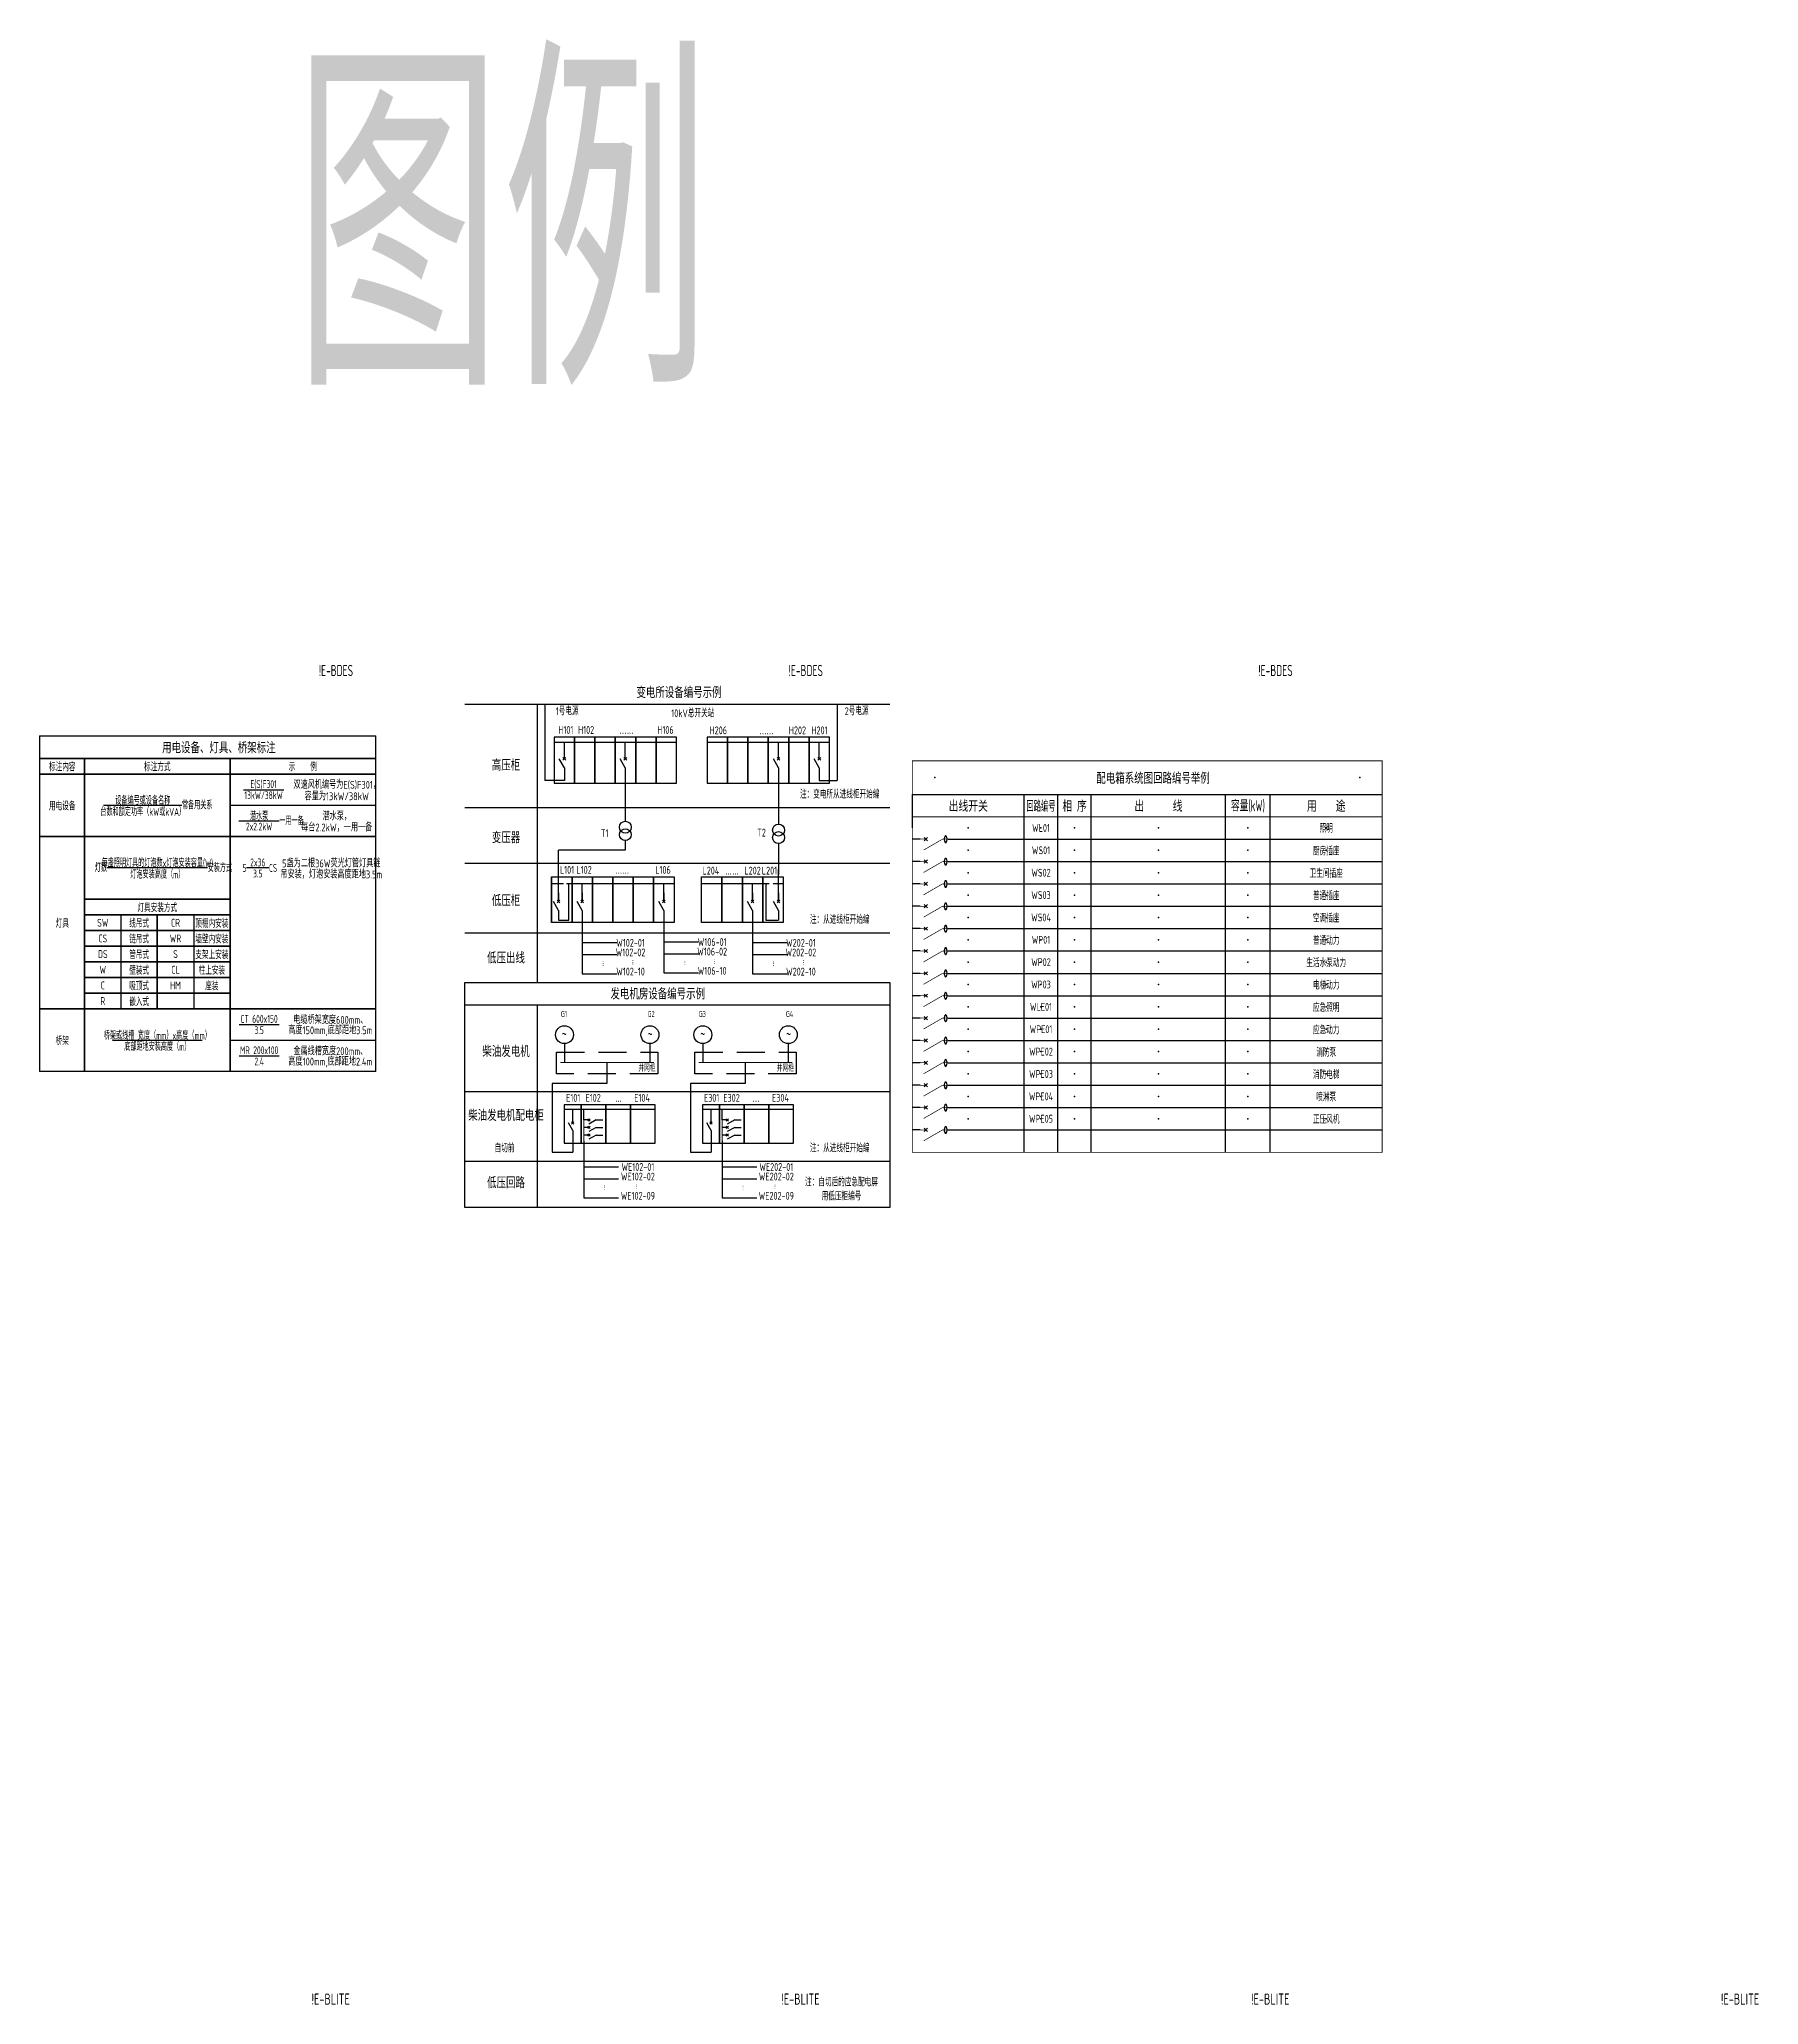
# Model space of a CAD drawing. Extents: x -337 to 273738, y -225 to 2088994.
# Drawn here: x 67187 to 144043, y 520408 to 608277 of the extents above; entities that cross this region are included whole.
import ezdxf
from ezdxf.enums import TextEntityAlignment as Align

# ---------------------------------------------------------------- set-up
doc = ezdxf.new("R2010")
doc.units = 0
doc.header["$LTSCALE"] = 1000
doc.linetypes.add('HIDDEN', pattern=[0.375, 0.25, -0.125])
doc.layers.get('0').update_dxf_attribs({"linetype": 'CONTINUOUS'})
for name, color, linetype in [('0E-SY-L', 7, 'CONTINUOUS'), ('E-POWR-DEVC', 3, 'CONTINUOUS'), ('E-POWR-EQPM', 3, 'CONTINUOUS'), ('E-UNIV-AB', 10, 'CONTINUOUS'), ('E-UNIV-DIAG', 2, 'CONTINUOUS'), ('E-UNIV-NOTE', 6, 'CONTINUOUS'), ('E-UNIV-WIRE', 4, 'CONTINUOUS')]:
    doc.layers.add(name, color=color, linetype=linetype)
doc.styles.get("Standard").update_dxf_attribs({"font": 'GBENOR', "bigfont": 'GBCBIG'})
doc.styles.add('TH-STYLE3', font='tssdeng.shx', dxfattribs={"width": 0.65, "bigfont": 'tssdchn.shx'})

# ---------------------------------------------------------------- blocks, each defined once
blk = doc.blocks.new('设备灯具桥架')
at = {"layer": 'E-UNIV-DIAG'}
for p, q in [((8500, -1700), (8500, -1000)), ((8500, -3100), (15000, -3100)), ((3625, -8000), (3625, -8700)), ((3625, -8700), (3625, -9400)), ((6875, -8000), (6875, -8700)), ((6875, -8700), (6875, -9400)), ((3625, -9400), (3625, -10100)), ((6875, -9400), (6875, -10100)), ((3625, -10100), (3625, -10800)), ((6875, -10100), (6875, -10800)), ((3625, -10800), (3625, -11500)), ((6875, -10800), (6875, -11500)), ((3625, -11500), (3625, -12200)), ((6875, -11500), (6875, -12200)), ((8500, -13600), (15000, -13600))]:
    blk.add_line(p, q, dxfattribs=at)
at = {"layer": 'E-UNIV-DIAG', "const_width": 50}
blk.add_lwpolyline([(15000, -15000), (0, -15000), (0, 0), (15000, 0)], close=True, dxfattribs=at)
at = {"layer": 'E-UNIV-DIAG'}
for points in [[(15000, -1000), (0, -1000), (0, 0), (15000, 0)], [(2000, -1700), (0, -1700), (0, -1000), (2000, -1000)], [(2000, -4500), (0, -4500), (0, -1700), (2000, -1700)], [(8500, -1700), (2000, -1700), (2000, -1000), (8500, -1000)], [(8500, -4500), (2000, -4500), (2000, -1700), (8500, -1700)], [(15000, -1700), (8500, -1700), (8500, -1000), (15000, -1000)], [(15000, -4500), (8500, -4500), (8500, -1700), (15000, -1700)], [(2000, -12200), (0, -12200), (0, -4500), (2000, -4500)], [(8500, -7300), (2000, -7300), (2000, -4500), (8500, -4500)], [(15000, -12200), (8500, -12200), (8500, -4500), (15000, -4500)], [(8500, -8000), (2000, -8000), (2000, -7300), (8500, -7300)], [(5250, -8700), (2000, -8700), (2000, -8000), (5250, -8000)], [(5250, -9400), (2000, -9400), (2000, -8700), (5250, -8700)], [(8500, -8700), (5250, -8700), (5250, -8000), (8500, -8000)], [(8500, -9400), (5250, -9400), (5250, -8700), (8500, -8700)], [(5250, -10100), (2000, -10100), (2000, -9400), (5250, -9400)], [(8500, -10100), (5250, -10100), (5250, -9400), (8500, -9400)], [(5250, -10800), (2000, -10800), (2000, -10100), (5250, -10100)], [(8500, -10800), (5250, -10800), (5250, -10100), (8500, -10100)], [(5250, -11500), (2000, -11500), (2000, -10800), (5250, -10800)], [(8500, -11500), (5250, -11500), (5250, -10800), (8500, -10800)], [(2000, -15000), (0, -15000), (0, -12200), (2000, -12200)], [(5250, -12200), (2000, -12200), (2000, -11500), (5250, -11500)], [(8500, -15000), (2000, -15000), (2000, -12200), (8500, -12200)], [(8500, -12200), (5250, -12200), (5250, -11500), (8500, -11500)], [(15000, -15000), (8500, -15000), (8500, -12200), (15000, -12200)]]:
    blk.add_lwpolyline(points, close=True, dxfattribs=at)
at = {"layer": 'E-UNIV-NOTE'}
for p, q in [((9100, -2400), (10900, -2400)), ((2850, -3100), (6350, -3100)), ((8900, -3800), (10700, -3800)), ((7500, -5900), (3000, -5900)), ((10240, -5900), (9240, -5900)), ((8901, -12900), (10701, -12900)), ((3250, -13600), (7250, -13600)), ((8901, -14300), (10701, -14300))]:
    blk.add_line(p, q, dxfattribs=at)
at = {"layer": 'E-UNIV-NOTE', "style": 'TH-STYLE3'}
for s, height, width, p in [('用电设备、灯具、桥架标注', 500, 0.65, (8000, -500)), ('标注内容', 350, 0.65, (1000, -1350)), ('标注方式', 350, 0.65, (5250, -1350)), ('示    例', 350, 0.65, (11750, -1350)), ('13kW/38kW', 350, 0.6, (10000, -2650)), ('E(S)F301', 350, 0.6, (10000, -2150)), ('双速风机编号为E(S)F301，', 350, 0.7, (13271, -2150)), ('容量为13kW/38kW', 350, 0.7, (13271, -2650)), ('用电设备', 350, 0.65, (1000, -3100)), ('台数和额定功率（kW或kVA）', 350, 0.6, (4600, -3350)), ('设备编号或设备名称', 350, 0.6, (4600, -2850)), ('潜水泵', 350, 0.6, (9800, -3550)), ('潜水泵，', 350, 0.7, (13271, -3550)), ('2x2.2kW', 350, 0.6, (9800, -4050)), ('每台2.2kW，一用一备', 350, 0.7, (13271, -4050)), ('每盏照明灯具的灯泡数x灯泡安装容量(W)', 350, 0.6, (5250, -5650)), ('灯泡安装高度（m）', 350, 0.6, (5250, -6150)), ('2x36', 350, 0.6, (9740, -5650)), ('3.5', 350, 0.6, (9740, -6150)), ('吊安装，灯泡安装高度距地3.5m', 350, 0.7, (13027, -6150)), ('5盏为二根36W荧光灯管灯具链', 350, 0.7, (13027, -5650)), ('灯具安装方式', 350, 0.65, (5250, -7650)), ('灯具', 350, 0.65, (1000, -8350)), ('SW', 350, 0.65, (2812, -8350)), ('线吊式', 350, 0.65, (4438, -8350)), ('CR', 350, 0.65, (6062, -8350)), ('顶棚内安装', 350, 0.65, (7688, -8350)), ('DS', 350, 0.65, (2812, -9750)), ('CS', 350, 0.65, (2812, -9050)), ('链吊式', 350, 0.65, (4438, -9050)), ('管吊式', 350, 0.65, (4438, -9750)), ('WR', 350, 0.65, (6062, -9050)), ('S', 350, 0.65, (6062, -9750)), ('墙壁内安装', 350, 0.65, (7688, -9050)), ('支架上安装', 350, 0.65, (7688, -9750)), ('W', 350, 0.65, (2812, -10450)), ('壁装式', 350, 0.65, (4438, -10450)), ('CL', 350, 0.65, (6062, -10450)), ('柱上安装', 350, 0.65, (7688, -10450)), ('C', 350, 0.65, (2812, -11150)), ('吸顶式', 350, 0.65, (4438, -11150)), ('HM', 350, 0.65, (6062, -11150)), ('座装', 350, 0.65, (7688, -11150)), ('R', 350, 0.65, (2812, -11850)), ('嵌入式', 350, 0.65, (4438, -11850)), ('桥架或线槽 宽度（mm）x高度（mm）', 350, 0.6, (5250, -13350)), ('CT 600x150', 350, 0.6, (9801, -12650)), ('3.5', 350, 0.6, (9801, -13150)), ('高度150mm,底部距地3.5m', 350, 0.7, (12982, -13150)), ('电缆桥架宽度600mm、', 350, 0.7, (12982, -12650)), ('桥架', 350, 0.65, (1000, -13600)), ('底部距地安装高度（m）', 350, 0.6, (5250, -13850)), ('MR 200x100', 350, 0.6, (9801, -14050)), ('金属线槽宽度200mm、', 350, 0.7, (12982, -14050)), ('2.4', 350, 0.6, (9801, -14550)), ('高度100mm,底部距地2.4m', 350, 0.7, (12982, -14550))]:
    blk.add_text(s, height=height, dxfattribs=dict(at, width=width)).set_placement(p, align=Align.MIDDLE)
at = {"layer": 'E-UNIV-NOTE', "style": 'TH-STYLE3', "width": 0.6}
for s, p in [('常备用关系', (6350, -3100)), ('一用一备', (10700, -3800)), ('安装方式', (7500, -5900)), ('CS', (10240, -5900))]:
    blk.add_text(s, height=350, dxfattribs=at).set_placement(p, align=Align.MIDDLE_LEFT)
for s, p in [('灯数', (3000, -5900)), ('5', (9240, -5900))]:
    blk.add_text(s, height=350, dxfattribs=at).set_placement(p, align=Align.MIDDLE_RIGHT)
blk = doc.blocks.new('变电所设备')
at = {"layer": '0E-SY-L', "color": 3, "ltscale": 1.5}
for p, q in [((14018, -2848), (14018, -5371)), ((14018, -6239), (14018, -7623)), ((14018, -8830), (14018, -7387)), ((12858, -8830), (12858, -8028)), ((13443, -8028), (13443, -9660)), ((12858, -9230), (12858, -12062)), ((13443, -9660), (14018, -9660)), ((14018, -9230), (14018, -9660)), ((12858, -10665), (14406, -10665)), ((12858, -11204), (14406, -11204)), ((12858, -12062), (14406, -12062))]:
    blk.add_line(p, q, dxfattribs=at)
at = {"layer": '0E-SY-L', "ltscale": 1.5}
for p, q in [((12858, -8446), (12858, -8830)), ((14018, -8446), (14018, -8830))]:
    blk.add_line(p, q, dxfattribs=at)
at = {"layer": '0E-SY-L'}
for p, q in [((4448, -15185), (4448, -16030)), ((8269, -15185), (8269, -16030)), ((10635, -15185), (10635, -16030)), ((14456, -15185), (14456, -16030))]:
    blk.add_line(p, q, dxfattribs=at)
at = {"layer": '0E-SY-L', "color": 3, "ltscale": 1.5, "const_width": 64}
for points in [[(10579, -8028), (13603, -8028)], [(13770, -8028), (14226, -8028)]]:
    blk.add_lwpolyline(points, dxfattribs=at)
at = {"layer": 'E-POWR-EQPM'}
for p, q in [((3574, 0), (3574, -3416)), ((16632, 0), (16632, -3416)), ((4444, -2448), (4444, -1718)), ((7170, -2448), (7170, -1718)), ((14018, -2448), (14018, -1718)), ((15841, -2448), (15841, -1718)), ((4444, -3416), (3574, -3416)), ((4444, -2848), (4444, -3416)), ((15841, -2848), (15841, -3416)), ((15841, -3416), (16632, -3416)), ((7170, -6109), (7170, -6528)), ((7170, -6528), (4178, -6528)), ((4651, -9660), (4651, -8028)), ((4178, -9660), (4651, -9660)), ((5312, -20693), (6859, -20693)), ((11498, -20693), (13046, -20693)), ((5312, -21226), (6859, -21226)), ((11498, -21226), (13046, -21226)), ((5312, -22084), (6859, -22084)), ((11498, -22084), (13046, -22084))]:
    blk.add_line(p, q, dxfattribs=at)
at = {"layer": 'E-POWR-EQPM', "linetype": 'Continuous'}
for p, q in [((4444, -2848), (4219, -2449)), ((4506, -2385), (4381, -2510)), ((4381, -2385), (4506, -2510)), ((7170, -2848), (6945, -2449)), ((7232, -2385), (7107, -2510)), ((7107, -2385), (7232, -2510)), ((14018, -2848), (13793, -2449)), ((14080, -2385), (13955, -2510)), ((13955, -2385), (14080, -2510)), ((15841, -2848), (15617, -2449)), ((15904, -2385), (15779, -2510)), ((15779, -2385), (15904, -2510)), ((4241, -8767), (4116, -8893)), ((4116, -8767), (4241, -8893)), ((5306, -8767), (5181, -8893)), ((5181, -8767), (5306, -8893)), ((8953, -8767), (8828, -8893)), ((8828, -8767), (8953, -8893)), ((12921, -8767), (12796, -8893)), ((12796, -8767), (12921, -8893)), ((14080, -8767), (13955, -8893)), ((13955, -8767), (14080, -8893)), ((4178, -9230), (3954, -8831)), ((5243, -9230), (5019, -8831)), ((8891, -9230), (8666, -8831)), ((12858, -9230), (12634, -8831)), ((14018, -9230), (13793, -8831))]:
    blk.add_line(p, q, dxfattribs=at)
at = {"layer": 'E-POWR-EQPM', "ltscale": 1.5}
for p, q in [((7170, -2848), (7170, -5241)), ((4178, -8830), (4178, -6528)), ((4178, -8446), (4178, -8830)), ((5243, -8830), (5243, -8028)), ((5243, -8446), (5243, -8830)), ((8891, -8830), (8891, -8028)), ((8891, -8446), (8891, -8830)), ((4178, -9230), (4178, -9660)), ((5243, -9230), (5243, -12061)), ((8891, -9230), (8891, -12026)), ((5243, -10663), (6791, -10663)), ((5243, -11202), (6791, -11202)), ((8891, -10628), (10438, -10628)), ((8891, -11167), (10438, -11167)), ((5243, -12061), (6791, -12061)), ((8891, -12026), (10438, -12026)), ((6340, -16030), (6340, -16968)), ((12526, -16030), (12526, -16968)), ((6340, -16968), (3896, -16968)), ((3896, -16968), (3896, -20032)), ((12526, -16968), (10082, -16968)), ((10082, -16968), (10082, -20032)), ((4818, -18730), (4818, -18122)), ((5312, -18588), (5312, -18122)), ((11005, -18730), (11005, -18122)), ((11499, -18588), (11499, -18122)), ((4818, -19063), (4631, -18731)), ((4870, -18678), (4766, -18782)), ((4766, -18678), (4870, -18782)), ((4818, -19063), (4818, -20032)), ((5540, -18592), (5314, -18592)), ((5540, -18932), (5314, -18932)), ((5540, -19272), (5314, -19272)), ((5540, -19272), (5314, -19272)), ((5488, -18540), (5592, -18644)), ((5488, -18644), (5592, -18540)), ((5488, -18880), (5592, -18984)), ((5488, -18984), (5592, -18880)), ((5488, -19220), (5592, -19324)), ((5488, -19324), (5592, -19220)), ((5488, -19220), (5592, -19324)), ((5488, -19324), (5592, -19220)), ((5873, -18592), (5541, -18779)), ((5873, -18932), (5541, -19119)), ((5873, -19272), (5541, -19459)), ((5873, -19272), (5541, -19459)), ((5873, -18592), (6158, -18592)), ((5873, -18932), (6158, -18932)), ((5873, -19272), (6158, -19272)), ((5873, -19272), (6158, -19272)), ((11005, -19063), (10818, -18731)), ((11057, -18678), (10953, -18782)), ((10953, -18678), (11057, -18782)), ((11005, -19063), (11005, -20032)), ((11726, -18592), (11501, -18592)), ((11726, -18932), (11501, -18932)), ((11726, -19272), (11501, -19272)), ((11726, -19272), (11501, -19272)), ((11674, -18540), (11778, -18644)), ((11674, -18644), (11778, -18540)), ((11674, -18880), (11778, -18984)), ((11674, -18984), (11778, -18880)), ((11674, -19220), (11778, -19324)), ((11674, -19324), (11778, -19220)), ((11674, -19220), (11778, -19324)), ((11674, -19324), (11778, -19220)), ((12060, -18592), (11727, -18779)), ((12060, -18932), (11727, -19119)), ((12060, -19272), (11727, -19459)), ((12060, -19272), (11727, -19459)), ((12060, -18592), (12345, -18592)), ((12060, -18932), (12345, -18932)), ((12060, -19272), (12345, -19272)), ((12060, -19272), (12345, -19272)), ((3896, -20032), (4818, -20032)), ((5312, -19526), (5312, -22084)), ((10082, -20032), (11005, -20032)), ((11499, -19526), (11498, -22084))]:
    blk.add_line(p, q, dxfattribs=at)
at = {"layer": 'E-POWR-EQPM', "const_width": 64}
for points in [[(9459, -1715), (3988, -1715)], [(16297, -1715), (10826, -1715)]]:
    blk.add_lwpolyline(points, dxfattribs=at)
at = {"layer": 'E-POWR-EQPM'}
for points in [[(4900, -1484), (3988, -1484), (3988, -3536), (4900, -3536)], [(5811, -1484), (4900, -1484), (4900, -3536), (5811, -3536)], [(6723, -1484), (5811, -1484), (5811, -3536), (6723, -3536)], [(7635, -1484), (6723, -1484), (6723, -3536), (7635, -3536)], [(8547, -1484), (7635, -1484), (7635, -3536), (8547, -3536)], [(9459, -1484), (8547, -1484), (8547, -3536), (9459, -3536)], [(11738, -1484), (10826, -1484), (10826, -3536), (11738, -3536)], [(12650, -1484), (11738, -1484), (11738, -3536), (12650, -3536)], [(13562, -1484), (12650, -1484), (12650, -3536), (13562, -3536)], [(14474, -1484), (13562, -1484), (13562, -3536), (14474, -3536)], [(15385, -1484), (14474, -1484), (14474, -3536), (15385, -3536)], [(16297, -1484), (15385, -1484), (15385, -3536), (16297, -3536)], [(3876, -7723), (4787, -7723), (4787, -9776), (3876, -9776)], [(4787, -7723), (5699, -7723), (5699, -9776), (4787, -9776)], [(5699, -7723), (6611, -7723), (6611, -9776), (5699, -9776)], [(6611, -7723), (7523, -7723), (7523, -9776), (6611, -9776)], [(7523, -7723), (8435, -7723), (8435, -9776), (7523, -9776)], [(8435, -7723), (9347, -7723), (9347, -9776), (8435, -9776)], [(10579, -7723), (11491, -7723), (11491, -9776), (10579, -9776)], [(11491, -7723), (12402, -7723), (12402, -9776), (11491, -9776)], [(12402, -7723), (13314, -7723), (13314, -9776), (12402, -9776)], [(13314, -7723), (14226, -7723), (14226, -9776), (13314, -9776)]]:
    blk.add_lwpolyline(points, close=True, dxfattribs=at)
blk.add_lwpolyline([(3876, -7723), (3876, -9776)], dxfattribs=at)
at = {"layer": 'E-POWR-EQPM', "ltscale": 1.5}
for points, const_width in [([(3876, -8028), (4414, -8028)], 64), ([(4534, -8028), (9347, -8028)], 64), ([(4264, -16030), (8454, -16030)], 53.3), ([(10450, -16030), (14640, -16030)], 53.3), ([(8500, -18120), (4438, -18120)], 53.3), ([(5312, -19526), (5312, -18284)], 53.3), ([(14687, -18120), (10625, -18120)], 53.3), ([(11499, -19526), (11499, -18284)], 53.3)]:
    blk.add_lwpolyline(points, dxfattribs=dict(at, const_width=const_width))
at = {"layer": 'E-POWR-EQPM', "linetype": 'HIDDEN', "ltscale": 5}
for points in [[(4092, -16541), (4092, -15560), (8625, -15560), (8625, -16541)], [(10279, -16541), (10279, -15560), (14812, -15560), (14812, -16541)]]:
    blk.add_lwpolyline(points, close=True, dxfattribs=at)
at = {"layer": 'E-POWR-EQPM', "ltscale": 1.5}
for points in [[(5198, -17927), (4438, -17927), (4438, -19637), (5198, -19637)], [(6299, -17927), (5198, -17927), (5198, -19637), (6299, -19637)], [(7400, -17927), (6299, -17927), (6299, -19637), (7400, -19637)], [(8500, -17927), (7400, -17927), (7400, -19637), (8500, -19637)], [(11385, -17927), (10625, -17927), (10625, -19637), (11385, -19637)], [(12485, -17927), (11385, -17927), (11385, -19637), (12485, -19637)], [(13586, -17927), (12485, -17927), (12485, -19637), (13586, -19637)], [(14687, -17927), (13586, -17927), (13586, -19637), (14687, -19637)]]:
    blk.add_lwpolyline(points, close=True, dxfattribs=at)
at = {"layer": 'E-POWR-EQPM'}
for centre, radius in [((7170, -5507), 267), ((7170, -5842), 267), ((14018, -5637), 267), ((14018, -5972), 267), ((4448, -14785), 400), ((8269, -14785), 400), ((10635, -14785), 400), ((14456, -14785), 400)]:
    blk.add_circle(centre, radius, dxfattribs=at)
at = {"layer": 'E-UNIV-DIAG'}
for p, q in [((0, 0), (19000, 0)), ((3231, 0), (3231, -12455)), ((0, -4629), (19000, -4629)), ((0, -7116), (19000, -7116)), ((0, -10231), (19000, -10231)), ((0, -13455), (19000, -13455)), ((3231, -13455), (3231, -22505)), ((0, -17331), (19000, -17331)), ((0, -20445), (19000, -20445))]:
    blk.add_line(p, q, dxfattribs=at)
blk.add_lwpolyline([(0, -12455), (19000, -12455), (19000, -22505), (0, -22505)], close=True, dxfattribs=at)
at = {"layer": '0E-SY-L', "color": 3, "ltscale": 1.5, "style": 'TH-STYLE3', "width": 0.65}
blk.add_text('…', height=267, rotation=90, dxfattribs=at).set_placement((13819, -11608), align=Align.CENTER)
at = {"layer": 'E-POWR-EQPM', "style": 'TH-STYLE3', "width": 0.65}
for p in [(6196, -11606), (9852, -11571), (6265, -21630), (12451, -21630)]:
    blk.add_text('…', height=267, rotation=90, dxfattribs=at).set_placement(p, align=Align.CENTER)
at = {"layer": 'E-POWR-EQPM', "linetype": 'HIDDEN', "ltscale": 1.5, "style": 'TH-STYLE3', "width": 0.65}
for p in [(4443, -15032), (8280, -15032), (10630, -15032), (14467, -15032)]:
    blk.add_text('~', height=533, dxfattribs=at).set_placement(p, align=Align.CENTER)
at = {"layer": 'E-UNIV-NOTE', "style": 'TH-STYLE3', "width": 0.65}
for s, p in [('变电所设备编号示例', (9570, 542)), ('高压柜', (1837, -2706)), ('变压器', (1837, -5944)), ('低压柜', (1837, -8764)), ('低压出线', (1837, -11324)), ('发电机房设备编号示例', (8619, -12933)), ('柴油发电机', (1837, -15506)), ('柴油发电机配电柜', (1837, -18363)), ('低压回路', (1837, -21373))]:
    blk.add_text(s, height=500, dxfattribs=at).set_placement(p, align=Align.MIDDLE)
for s, p in [('1号电源', (4571, -498)), ('10kV总开关站', (10186, -590)), ('2号电源', (17510, -498)), ('H101', (4510, -1336)), ('H102', (5418, -1336)), ('……', (7227, -1336)), ('H106', (8965, -1336)), ('H206', (11327, -1352)), ('……', (13481, -1352)), ('H202', (14863, -1352)), ('H201', (15849, -1352)), ('注：变电所从进线柜开始编', (16752, -4222)), ('T1', (6247, -5951)), ('T2', (13258, -5924)), ('L101', (4564, -7592)), ('L102', (5325, -7592)), ('……', (7031, -7592)), ('L106', (8854, -7592)), ('L204', (10995, -7624)), ('……', (11939, -7624)), ('L202', (12857, -7624)), ('L201', (13614, -7624)), ('注：从进线柜开始编', (16752, -9824)), ('W102-01', (7404, -10851)), ('W106-01', (11052, -10816)), ('W202-01', (15019, -10852)), ('W102-02', (7404, -11280)), ('W106-02', (11052, -11245)), ('W202-02', (15019, -11281)), ('W102-10', (7404, -12138)), ('W106-10', (11052, -12103)), ('W202-10', (15019, -12140)), ('E101', (4841, -17782)), ('E102', (5730, -17782)), ('E104', (7917, -17782)), ('E301', (11027, -17782)), ('E302', (11916, -17782)), ('E304', (14104, -17782)), ('…', (6862, -17796)), ('…', (13009, -17796)), ('自切前', (1768, -20038)), ('注：从进线柜开始编', (16752, -20038)), ('WE102-02', (7732, -21303)), ('WE102-01', (7732, -20874)), ('WE202-02', (13919, -21303)), ('WE202-01', (13919, -20874)), ('WE102-09', (7732, -22162)), ('WE202-09', (13919, -22162)), ('注：自切后的应急配电屏', (16832, -21563)), ('用低压柜编号', (16832, -22190))]:
    blk.add_text(s, height=350, dxfattribs=at).set_placement(p, align=Align.CENTER)
for p in [(7529, -11551), (11185, -11516), (15152, -11552), (7696, -21582), (13882, -21582)]:
    blk.add_text('…', height=267, rotation=90, dxfattribs=at).set_placement(p, align=Align.CENTER)
at = {"layer": 'E-UNIV-NOTE', "linetype": 'Continuous', "style": 'TH-STYLE3', "width": 0.65}
for s, height, p in [('G1', 266.7, (4426, -13992)), ('G2', 266.7, (8325, -13992)), ('G3', 266.7, (10612, -13992)), ('G4', 266.7, (14511, -13992)), ('并网柜', 300, (8136, -16435)), ('并网柜', 300, (14323, -16435))]:
    blk.add_text(s, height=height, dxfattribs=at).set_placement(p, align=Align.CENTER)
blk = doc.blocks.new('E-BQR101')
at = {"color": 3}
for p, q in [((-0.71, -3.21), (0.71, -1.79)), ((-0.71, -1.79), (0.71, -3.21))]:
    blk.add_line(p, q, dxfattribs=at)
at = {"color": 3, "const_width": 0.3}
for points in [[(0, 0), (0, -2.5)], [(0, -10), (-4.91, -1.5)], [(0, -10), (0, -12.5)]]:
    blk.add_lwpolyline(points, dxfattribs=at)
at = {"color": 3}
blk.add_lwpolyline([(-1.52, -11.39, 0.197687), (-1.44, -11.59, 0.098837), (-1.08, -11.83, 0.056196), (-0.64, -11.95, 0.042901), (-0.04, -12.01, 0.042901), (0.56, -11.95, 0.056196), (1.01, -11.83, 0.098837), (1.36, -11.59, 0.197687), (1.44, -11.39, 0.197687), (1.36, -11.19, 0.098837), (1.01, -10.95, 0.056196), (0.56, -10.82, 0.042901), (-0.04, -10.77, 0.042901), (-0.64, -10.82, 0.056196), (-1.08, -10.95, 0.098837), (-1.44, -11.19, 0.197687)], format="xyb", close=True, dxfattribs=at)
at = {"layer": 'E-UNIV-AB', "width": 0.6, "flags": 9}
blk.add_attdef('QR', text='', height=3.99, dxfattribs=at).set_placement((5, -4.95), align=Align.MIDDLE)
blk = doc.blocks.new('配电箱系统回路')
for p, q in [((0, -1500), (21000, -1500)), ((0, -3000), (0, -1500)), ((5000, -2500), (5000, -1500)), ((6500, -2500), (6500, -1500)), ((8000, -2500), (8000, -1500)), ((14000, -2500), (14000, -1500)), ((16000, -2500), (16000, -1500)), ((5000, -3500), (5000, -2500)), ((6500, -3500), (6500, -2500)), ((8000, -3500), (8000, -2500)), ((14000, -3500), (14000, -2500)), ((16000, -3500), (16000, -2500)), ((5000, -4500), (5000, -3500)), ((6500, -4500), (6500, -3500)), ((8000, -4500), (8000, -3500)), ((14000, -4500), (14000, -3500)), ((16000, -4500), (16000, -3500)), ((5000, -5500), (5000, -4500)), ((6500, -5500), (6500, -4500)), ((8000, -5500), (8000, -4500)), ((14000, -5500), (14000, -4500)), ((16000, -5500), (16000, -4500)), ((5000, -6500), (5000, -5500)), ((6500, -6500), (6500, -5500)), ((8000, -6500), (8000, -5500)), ((14000, -6500), (14000, -5500)), ((16000, -6500), (16000, -5500)), ((5000, -7500), (5000, -6500)), ((6500, -7500), (6500, -6500)), ((8000, -7500), (8000, -6500)), ((14000, -7500), (14000, -6500)), ((16000, -7500), (16000, -6500)), ((5000, -8500), (5000, -7500)), ((6500, -8500), (6500, -7500)), ((8000, -8500), (8000, -7500)), ((14000, -8500), (14000, -7500)), ((16000, -8500), (16000, -7500)), ((5000, -9500), (5000, -8500)), ((6500, -9500), (6500, -8500)), ((8000, -9500), (8000, -8500)), ((14000, -9500), (14000, -8500)), ((16000, -9500), (16000, -8500)), ((5000, -10500), (5000, -9500)), ((6500, -10500), (6500, -9500)), ((8000, -10500), (8000, -9500)), ((14000, -10500), (14000, -9500)), ((16000, -10500), (16000, -9500)), ((5000, -11500), (5000, -10500)), ((6500, -11500), (6500, -10500)), ((8000, -11500), (8000, -10500)), ((14000, -11500), (14000, -10500)), ((16000, -11500), (16000, -10500)), ((5000, -12500), (5000, -11500)), ((6500, -12500), (6500, -11500)), ((8000, -12500), (8000, -11500)), ((14000, -12500), (14000, -11500)), ((16000, -12500), (16000, -11500)), ((5000, -13500), (5000, -12500)), ((6500, -13500), (6500, -12500)), ((8000, -13500), (8000, -12500)), ((14000, -13500), (14000, -12500)), ((16000, -13500), (16000, -12500)), ((5000, -14500), (5000, -13500)), ((6500, -14500), (6500, -13500)), ((8000, -14500), (8000, -13500)), ((14000, -14500), (14000, -13500)), ((16000, -14500), (16000, -13500)), ((5000, -15500), (5000, -14500)), ((6500, -15500), (6500, -14500)), ((8000, -15500), (8000, -14500)), ((14000, -15500), (14000, -14500)), ((16000, -15500), (16000, -14500)), ((5000, -16500), (5000, -15500)), ((6500, -16500), (6500, -15500)), ((8000, -16500), (8000, -15500)), ((14000, -16500), (14000, -15500)), ((16000, -16500), (16000, -15500)), ((5000, -17500), (5000, -16500)), ((6500, -17500), (6500, -16500)), ((8000, -17500), (8000, -16500)), ((14000, -17500), (14000, -16500)), ((16000, -17500), (16000, -16500))]:
    blk.add_line(p, q)
at = {"const_width": 35}
for points in [[(0, -2500), (0, 0), (21000, 0), (21000, -2500)], [(21000, -2500), (0, -2500)], [(0, -2500), (0, -3500)], [(21000, -3500), (21000, -2500)], [(0, -3500), (0, -4500)], [(21000, -4500), (21000, -3500)], [(0, -4500), (0, -5500)], [(21000, -5500), (21000, -4500)], [(0, -5500), (0, -6500)], [(21000, -6500), (21000, -5500)], [(0, -6500), (0, -7500)], [(21000, -7500), (21000, -6500)], [(0, -7500), (0, -8500)], [(21000, -8500), (21000, -7500)], [(0, -8500), (0, -9500)], [(21000, -9500), (21000, -8500)], [(0, -9500), (0, -10500)], [(21000, -10500), (21000, -9500)], [(0, -10500), (0, -11500)], [(21000, -11500), (21000, -10500)], [(0, -11500), (0, -12500)], [(21000, -12500), (21000, -11500)], [(0, -12500), (0, -13500)], [(21000, -13500), (21000, -12500)], [(0, -13500), (0, -14500)], [(21000, -14500), (21000, -13500)], [(0, -14500), (0, -15500)], [(21000, -15500), (21000, -14500)], [(0, -15500), (0, -16500)], [(21000, -16500), (21000, -15500)], [(0, -16500), (0, -17500), (21000, -17500), (21000, -16500)]]:
    blk.add_lwpolyline(points, dxfattribs=at)
for p in [(1000, -750), (11081, -750), (20000, -750), (2500, -3000), (5750, -3000), (7250, -3000), (11000, -3000), (15000, -3000), (18500, -3000), (2500, -4000), (5750, -4000), (7250, -4000), (11000, -4000), (15000, -4000), (18500, -4000), (2500, -5000), (5750, -5000), (7250, -5000), (11000, -5000), (15000, -5000), (18500, -5000), (2500, -6000), (5750, -6000), (7250, -6000), (11000, -6000), (15000, -6000), (18500, -6000), (2500, -7000), (5750, -7000), (7250, -7000), (11000, -7000), (15000, -7000), (18500, -7000), (2500, -8000), (5750, -8000), (7250, -8000), (11000, -8000), (15000, -8000), (18500, -8000), (2500, -9000), (5750, -9000), (7250, -9000), (11000, -9000), (15000, -9000), (18500, -9000), (2500, -10000), (5750, -10000), (7250, -10000), (11000, -10000), (15000, -10000), (18500, -10000), (2500, -11000), (5750, -11000), (7250, -11000), (11000, -11000), (15000, -11000), (18500, -11000), (2500, -12000), (5750, -12000), (7250, -12000), (11000, -12000), (15000, -12000), (18500, -12000), (2500, -13000), (5750, -13000), (7250, -13000), (11000, -13000), (15000, -13000), (18500, -13000), (2500, -14000), (5750, -14000), (7250, -14000), (11000, -14000), (15000, -14000), (18500, -14000), (2500, -15000), (5750, -15000), (7250, -15000), (11000, -15000), (15000, -15000), (18500, -15000), (2500, -16000), (5750, -16000), (7250, -16000), (11000, -16000), (15000, -16000), (18500, -16000)]:
    blk.add_point(p)
at = {"layer": 'E-UNIV-WIRE'}
for p, q in [((350, -3500), (0, -3500)), ((1600, -3500), (21000, -3500)), ((350, -4500), (0, -4500)), ((1600, -4500), (21000, -4500)), ((350, -5500), (0, -5500)), ((1600, -5500), (21000, -5500)), ((350, -6500), (0, -6500)), ((1600, -6500), (21000, -6500)), ((350, -7500), (0, -7500)), ((1600, -7500), (21000, -7500)), ((350, -8500), (0, -8500)), ((1600, -8500), (21000, -8500)), ((350, -9500), (0, -9500)), ((1600, -9500), (21000, -9500)), ((350, -10500), (0, -10500)), ((1600, -10500), (21000, -10500)), ((350, -11500), (0, -11500)), ((1600, -11500), (21000, -11500)), ((350, -12500), (0, -12500)), ((1600, -12500), (21000, -12500)), ((350, -13500), (0, -13500)), ((1600, -13500), (21000, -13500)), ((350, -14500), (0, -14500)), ((1600, -14500), (21000, -14500)), ((350, -15500), (0, -15500)), ((1600, -15500), (21000, -15500)), ((350, -16500), (0, -16500)), ((1600, -16500), (21000, -16500))]:
    blk.add_line(p, q, dxfattribs=at)
at = {"layer": 'E-POWR-DEVC', "xscale": 100, "yscale": 100, "zscale": 100, "rotation": 90}
for p in [(350, -3500), (350, -4500), (350, -5500), (350, -6500), (350, -7500), (350, -8500), (350, -9500), (350, -10500), (350, -11500), (350, -12500), (350, -13500), (350, -14500), (350, -15500), (350, -16500)]:
    blk.add_blockref('E-BQR101', p, dxfattribs=at)
at = {"layer": 'E-UNIV-NOTE', "style": 'TH-STYLE3'}
for s, height, width, p in [('配电箱系统图回路编号举例', 500, 0.65, (10760, -750)), ('出线开关', 500, 0.7, (2500, -2000)), ('回路编号', 500, 0.5, (5750, -2000)), ('相 序', 500, 0.7, (7250, -2000)), ('出      线', 500, 0.7, (11000, -2000)), ('容量(kW)', 500, 0.6, (15000, -2000)), ('用    途', 500, 0.7, (18500, -2000)), ('WL01', 350, 0.65, (5750, -3000)), ('照明', 350, 0.65, (18500, -3000)), ('WS01', 350, 0.65, (5750, -4000)), ('厨房插座', 350, 0.65, (18500, -4000)), ('WS02', 350, 0.65, (5750, -5000)), ('卫生间插座', 350, 0.65, (18500, -5000)), ('WS03', 350, 0.65, (5750, -6000)), ('普通插座', 350, 0.65, (18500, -6000)), ('WS04', 350, 0.65, (5750, -7000)), ('空调插座', 350, 0.65, (18500, -7000)), ('WP01', 350, 0.65, (5750, -8000)), ('普通动力', 350, 0.65, (18500, -8000)), ('WP02', 350, 0.65, (5750, -9000)), ('生活水泵动力', 350, 0.65, (18500, -9000)), ('WP03', 350, 0.65, (5750, -10000)), ('电梯动力', 350, 0.65, (18500, -10000)), ('WLE01', 350, 0.65, (5750, -11000)), ('应急照明', 350, 0.65, (18500, -11000)), ('WPE01', 350, 0.65, (5750, -12000)), ('应急动力', 350, 0.65, (18500, -12000)), ('WPE02', 350, 0.65, (5750, -13000)), ('消防泵', 350, 0.65, (18500, -13000)), ('WPE03', 350, 0.65, (5750, -14000)), ('消防电梯', 350, 0.65, (18500, -14000)), ('WPE04', 350, 0.65, (5750, -15000)), ('喷淋泵', 350, 0.65, (18500, -15000)), ('正压风机', 350, 0.65, (18500, -16000)), ('WPE05', 350, 0.65, (5750, -16000))]:
    blk.add_text(s, height=height, dxfattribs=dict(at, width=width)).set_placement(p, align=Align.MIDDLE)

msp = doc.modelspace()

# ---------------------------------------------------------------- block references
for name, p in [('变电所设备', (86212, 578560)), ('设备灯具桥架', (67212, 577130)), ('配电箱系统回路', (106212, 576018))]:
    msp.add_blockref(name, p)

# ---------------------------------------------------------------- texts
at = {"layer": 'E-UNIV-NOTE', "style": 'TH-STYLE3'}
for s, height, width, p in [('图例', 14000, 0.7, (87872, 600549)), ('!E-BDES', 500, 0.65, (80447, 580060)), ('!E-BDES', 500, 0.65, (101447, 580060)), ('!E-BDES', 500, 0.65, (122447, 580060)), ('!E-BLITE', 500, 0.7, (80212, 520660)), ('!E-BLITE', 500, 0.7, (101212, 520660)), ('!E-BLITE', 500, 0.7, (122212, 520660)), ('!E-BLITE', 500, 0.7, (143212, 520660))]:
    msp.add_text(s, height=height, dxfattribs=dict(at, width=width)).set_placement(p, align=Align.MIDDLE)

doc.saveas('drawing.dxf')
